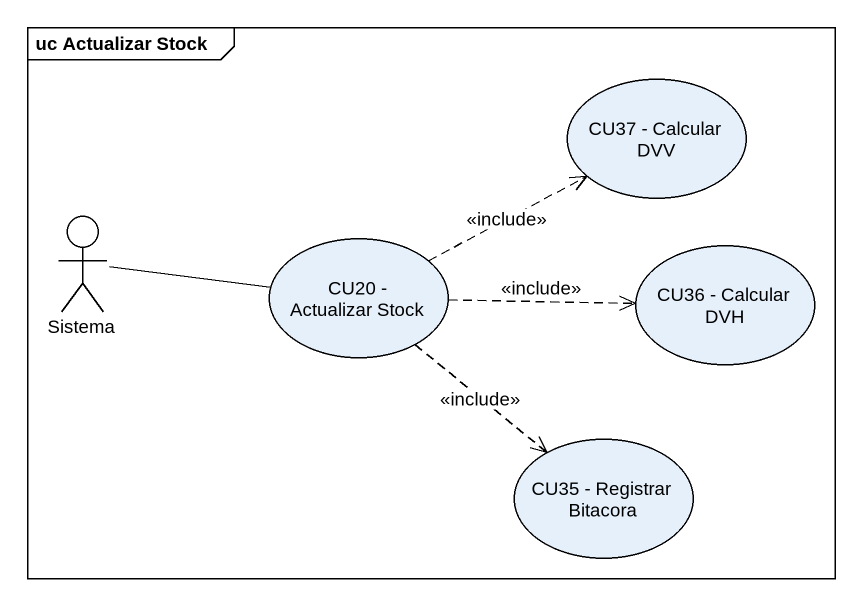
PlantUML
@startuml
mainframe uc Actualizar Stock
usecase "CU37 - Calcular DVV" as CU37_Calcular_DVV
actor Sistema
usecase "CU20 - Actualizar Stock" as CU20_Actualizar_Stock
usecase "CU36 - Calcular DVH" as CU36_Calcular_DVH
usecase "CU35 - Registrar Bitacora" as CU35_Registrar_Bitacora
Sistema -right- CU20_Actualizar_Stock
CU20_Actualizar_Stock .right.> CU37_Calcular_DVV : <<include>>
CU20_Actualizar_Stock .right.> CU36_Calcular_DVH : <<include>>
CU20_Actualizar_Stock ..> CU35_Registrar_Bitacora : <<include>>
@enduml
